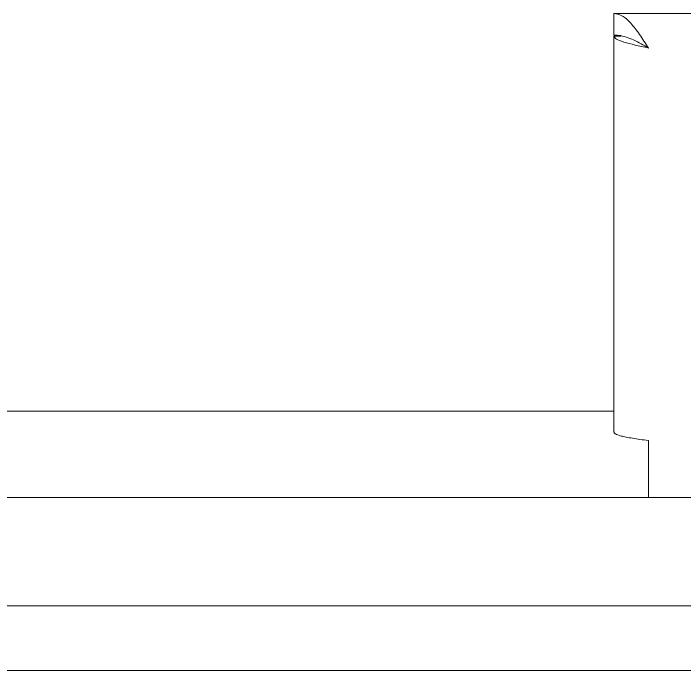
# Model space of a CAD drawing. Header units: millimetres. Extents: x 51507 to 66627, y -17810 to -7118.
# Drawn here: x 54196.7 to 54258.8, y -12022.7 to -11961.9 of the extents above; entities that cross this region are included whole.
import ezdxf

# ---------------------------------------------------------------- set-up
doc = ezdxf.new("R2010")
doc.units = ezdxf.units.MM
doc.header["$LTSCALE"] = 10
doc.layers.add('粗实线', color=4, linetype='Continuous', lineweight=18)

msp = doc.modelspace()

# ---------------------------------------------------------------- linework, layer by layer
at = {"layer": '粗实线'}
for p, q in [((54252.209, -11961.916), (54282.609, -11961.916)), ((54252.209, -11961.916), (54252.209, -11963.916)), ((54252.209, -11964.016), (54252.209, -12000.613)), ((54252.9, -11964.016), (54252.209, -11964.016)), ((54252.209, -11998.704), (54174.909, -11998.704)), ((54255.409, -12006.704), (54255.409, -12001.425)), ((52722.409, -12006.704), (54612.409, -12006.704)), ((52722.409, -12016.704), (54612.409, -12016.704)), ((54607.409, -12022.704), (52727.409, -12022.704))]:
    msp.add_line(p, q, dxfattribs=at)
for points, knots in [([(54255.409, -11965.116), (54255.137, -11964.689), (54254.593, -11963.834), (54253.778, -11962.763), (54252.983, -11962.048), (54252.46, -11961.959), (54252.209, -11961.916)], [0, 0, 0, 0, 1.191174, 2.383225, 3.575281, 4.676694, 4.676694, 4.676694, 4.676694]), ([(54255.409, -11965.116), (54254.955, -11964.85), (54254.046, -11964.317), (54252.977, -11963.948), (54252.366, -11963.923), (54252.209, -11963.916)], [0, 0, 0, 0, 1.471202, 2.948147, 3.460221, 3.460221, 3.460221, 3.460221]), ([(54255.409, -12001.425), (54255.146, -12001.389), (54254.636, -12001.321), (54253.937, -12001.216), (54253.353, -12001.112), (54252.769, -12000.981), (54252.302, -12000.824), (54252.238, -12000.68), (54252.209, -12000.613)], [0, 0, 0, 0, 0.526647, 1.023388, 1.49022, 1.927143, 2.708152, 3.371037, 3.371037, 3.371037, 3.371037])]:
    msp.add_open_spline(points, degree=3, knots=knots, dxfattribs=at)
msp.add_open_spline([(54252.209, -11964.016), (54252.257, -11964.108), (54252.353, -11964.291), (54253.093, -11964.566), (54254.151, -11964.841), (54254.989, -11965.024), (54255.409, -11965.116)], degree=3, dxfattribs=at)

doc.saveas('drawing.dxf')
